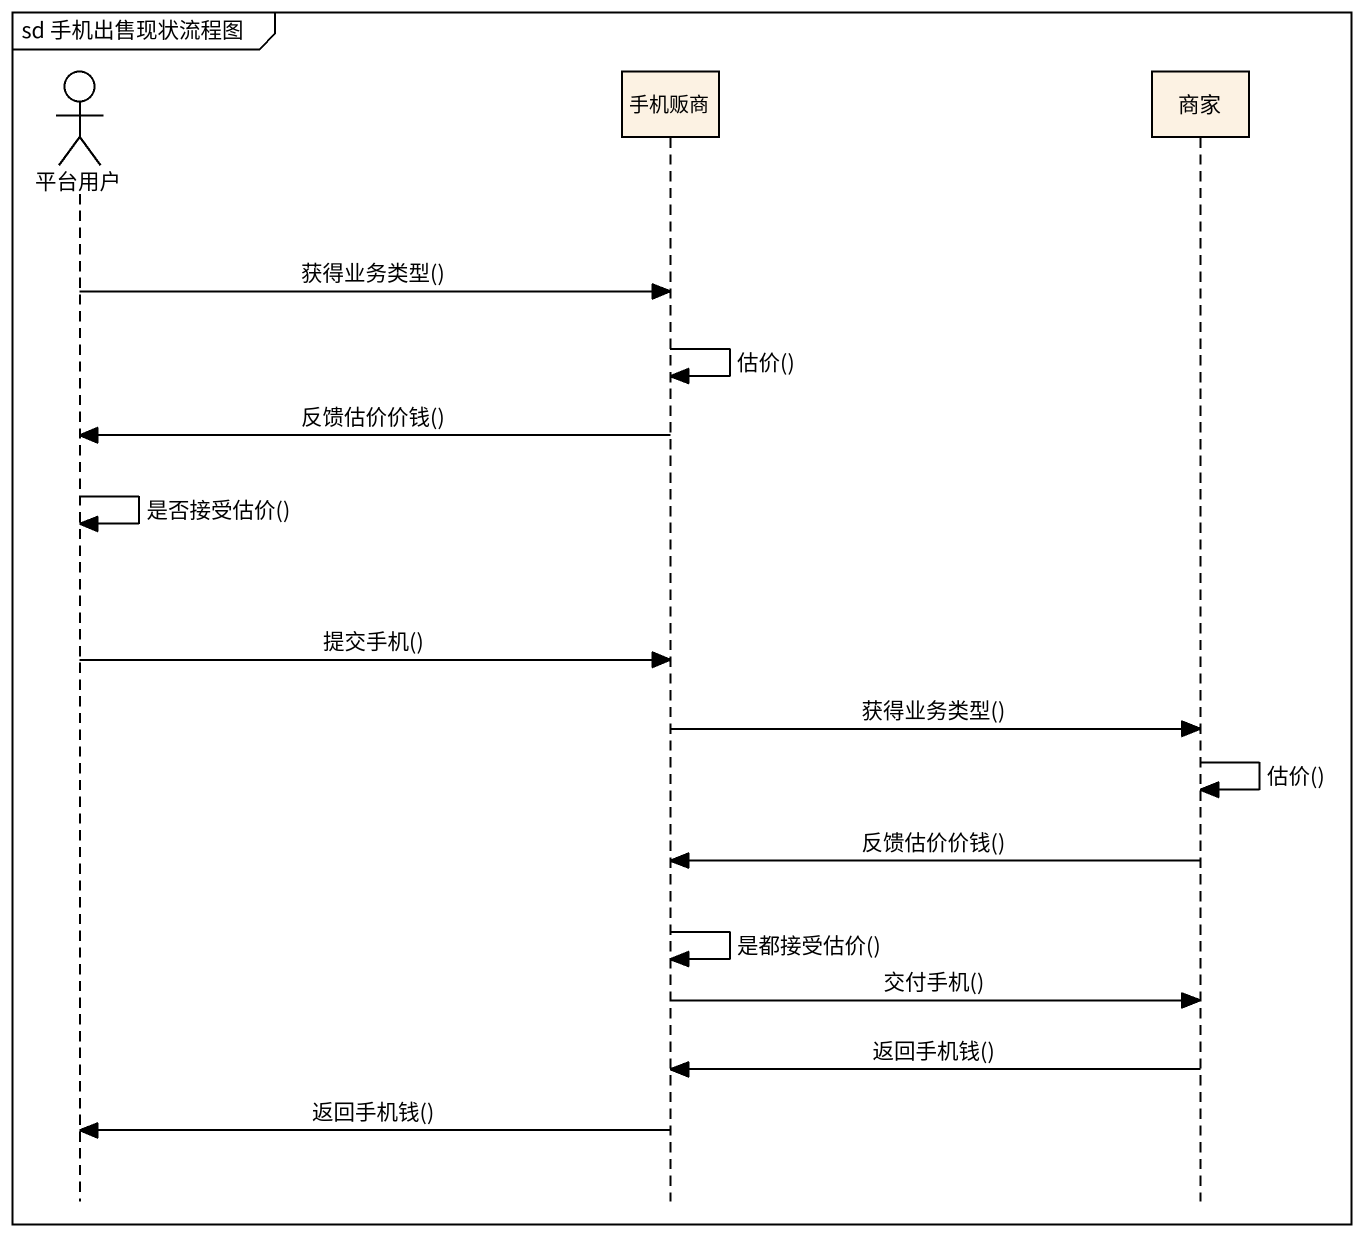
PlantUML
@startuml
mainframe sd 手机出售现状流程图
hide footbox
actor 平台用户
participant 手机贩商
participant 商家

平台用户 -> 手机贩商 : 获得业务类型()
手机贩商 -> 手机贩商 : 估价()
手机贩商 -> 平台用户 : 反馈估价价钱()
平台用户 -> 平台用户 : 是否接受估价()
平台用户 -> 手机贩商 : 提交手机()
手机贩商 -> 商家 : 获得业务类型()
商家 -> 商家 : 估价()
商家 -> 手机贩商 : 反馈估价价钱()
手机贩商 -> 手机贩商 : 是都接受估价()
手机贩商 -> 商家 : 交付手机()
商家 -> 手机贩商 : 返回手机钱()
手机贩商 -> 平台用户 : 返回手机钱()
@enduml
